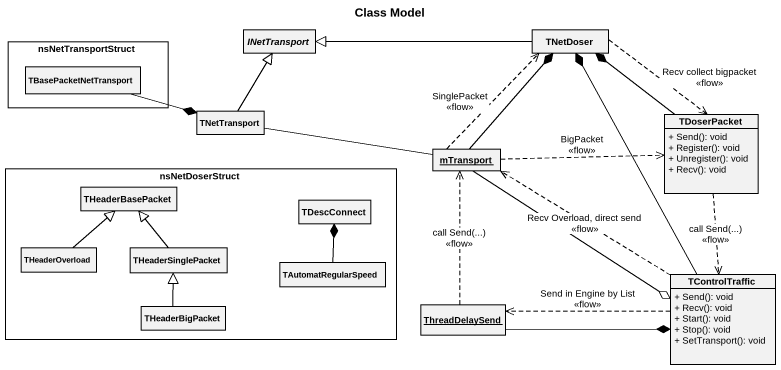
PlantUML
@startuml
title Class Model
hide circle
hide empty members
skinparam classAttributeIconSize 0
abstract class INetTransport
class TNetDoser
rectangle nsNetTransportStruct {
  class TBasePacketNetTransport
}
class TNetTransport
class TDoserPacket {
  + Send(): void
  + Register(): void
  + Unregister(): void
  + Recv(): void
}
rectangle nsNetDoserStruct {
  class THeaderBasePacket
  class TDescConnect
  class THeaderOverload
  class THeaderSinglePacket
  class TAutomatRegularSpeed
  class THeaderBigPacket
}
object mTransport
class TControlTraffic {
  + Send(): void
  + Recv(): void
  + Start(): void
  + Stop(): void
  + SetTransport(): void
}
object ThreadDelaySend
TNetDoser -left-|> INetTransport
TNetDoser ..> TDoserPacket : Recv collect bigpacket\n<<flow>>
TBasePacketNetTransport -right-* TNetTransport
TNetTransport -up-|> INetTransport
TDoserPacket -up-* TNetDoser
TDoserPacket ..> TControlTraffic : call Send(...)\n<<flow>>
mTransport .up.> TNetDoser : SinglePacket\n<<flow>>
mTransport -up-* TNetDoser
mTransport -left- TNetTransport
mTransport .right.> TDoserPacket : BigPacket\n<<flow>>
mTransport --o TControlTraffic
THeaderOverload -up-|> THeaderBasePacket
THeaderSinglePacket -up-|> THeaderBasePacket
TAutomatRegularSpeed -up-* TDescConnect
TControlTraffic -up-* TNetDoser
TControlTraffic .up.> mTransport : Recv Overload, direct send\n<<flow>>
TControlTraffic .left.> ThreadDelaySend : Send in Engine by List\n<<flow>>
THeaderBigPacket -up-|> THeaderSinglePacket
ThreadDelaySend .up.> mTransport : call Send(...)\n<<flow>>
ThreadDelaySend -right-* TControlTraffic
@enduml
